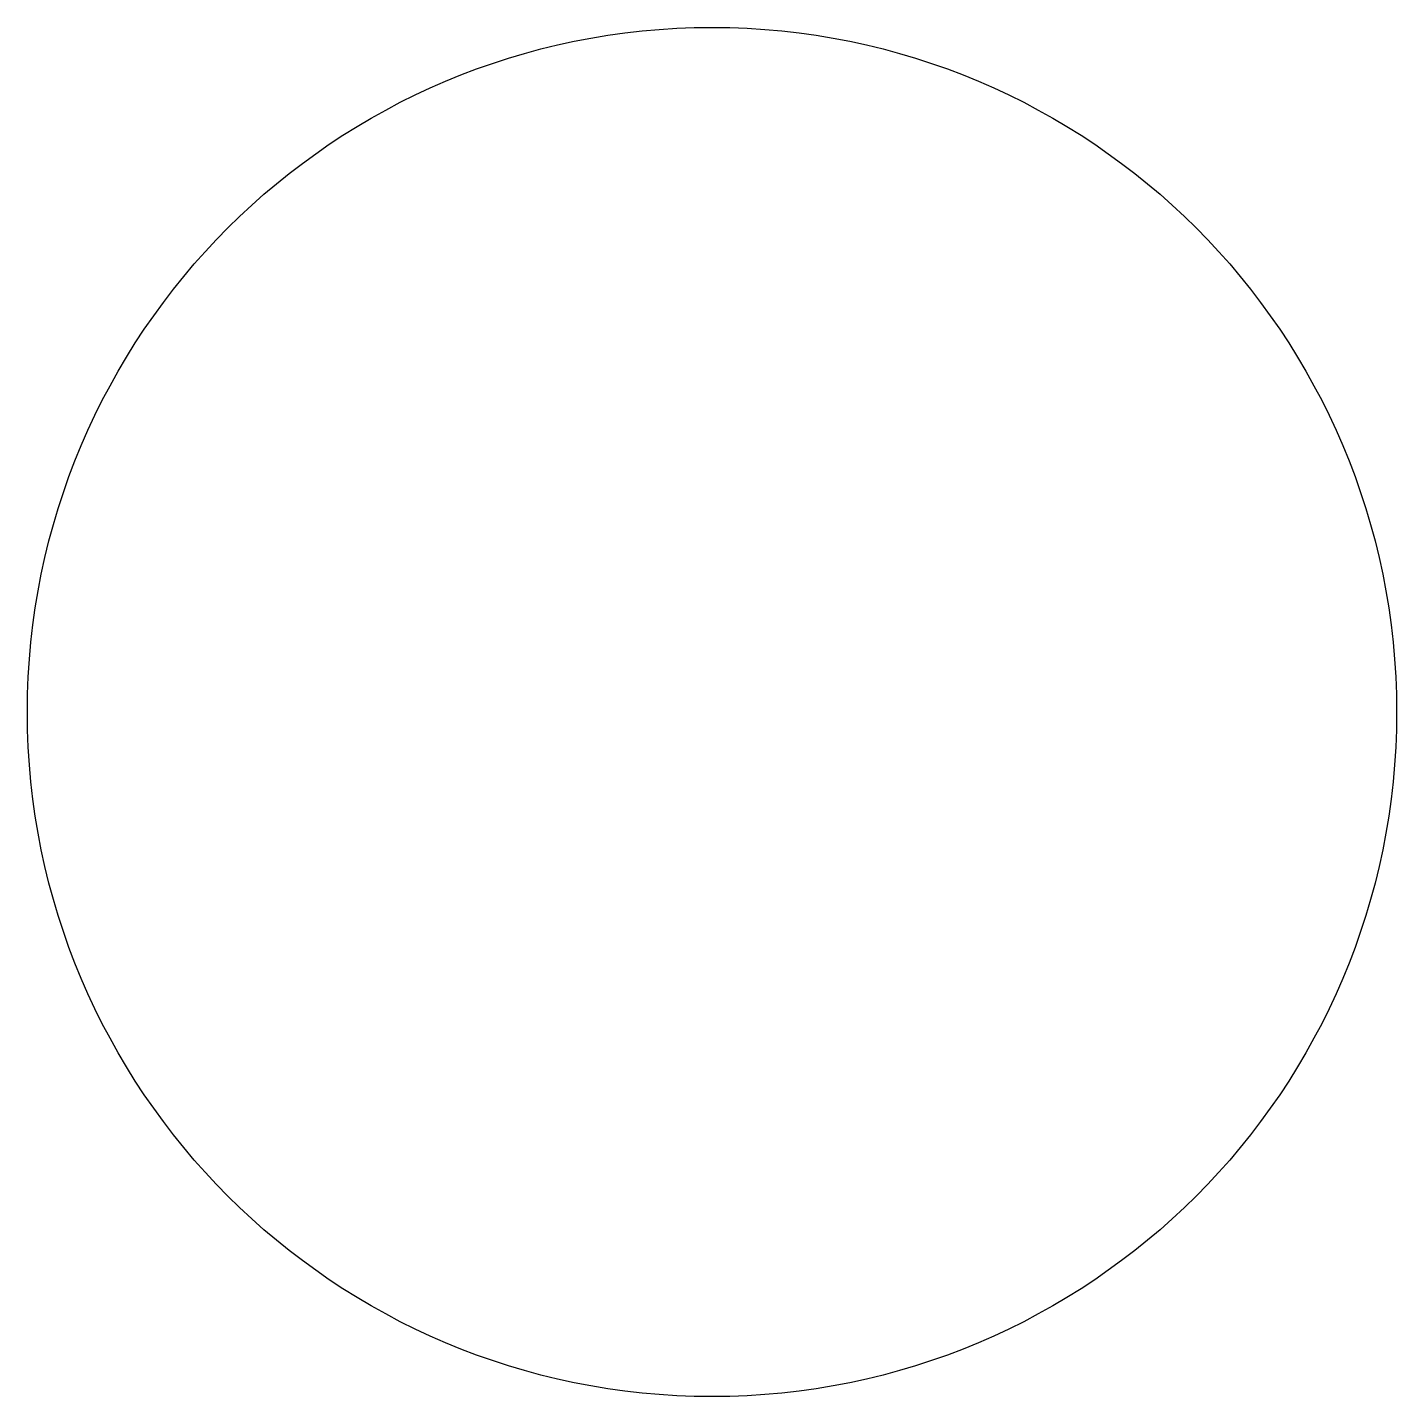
# Model space of a CAD drawing. Header units: millimetres. Extents: x 257.9 to 275.1, y -158.6 to -141.4.
import ezdxf

# ---------------------------------------------------------------- set-up
doc = ezdxf.new("R2010")
doc.units = ezdxf.units.MM

msp = doc.modelspace()

# ---------------------------------------------------------------- linework, layer by layer
msp.add_circle((266.546, -150), 8.6)

doc.saveas('drawing.dxf')
